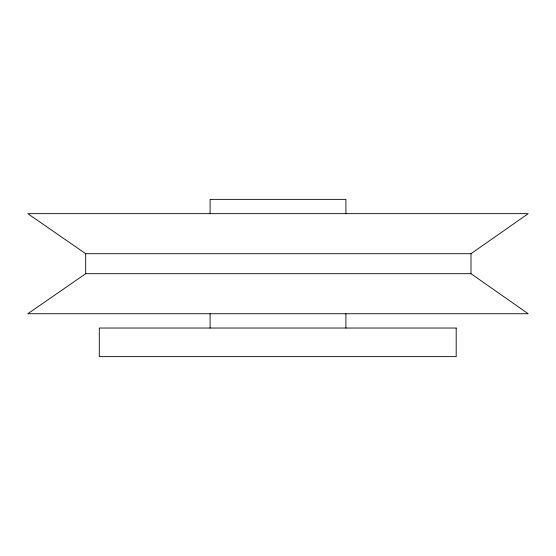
<?xml version="1.0" encoding="UTF-8"?>
<svg xmlns="http://www.w3.org/2000/svg" width="556" height="556" viewBox="0 0 556 556"><rect width="100%" height="100%" fill="white"/><g stroke="black" fill="none" stroke-linecap="round" stroke-linejoin="round"><path stroke-width="0.83" d="M471.008 253.71L528.2 213.664L27.8 213.664L85.687 253.71L471.008 253.71L471.008 273.698L528.2 313.744L27.8 313.744L85.687 273.698L471.008 273.698M345.908 213.664L345.908 199.368L210.092 199.368L210.092 213.664M345.908 313.744L345.908 328.04M210.092 313.744L210.092 328.04M85.687 253.71L85.687 273.698M456.191 328.04L99.288 328.04L99.288 356.632L456.191 356.632L456.191 328.04"/></g></svg>
